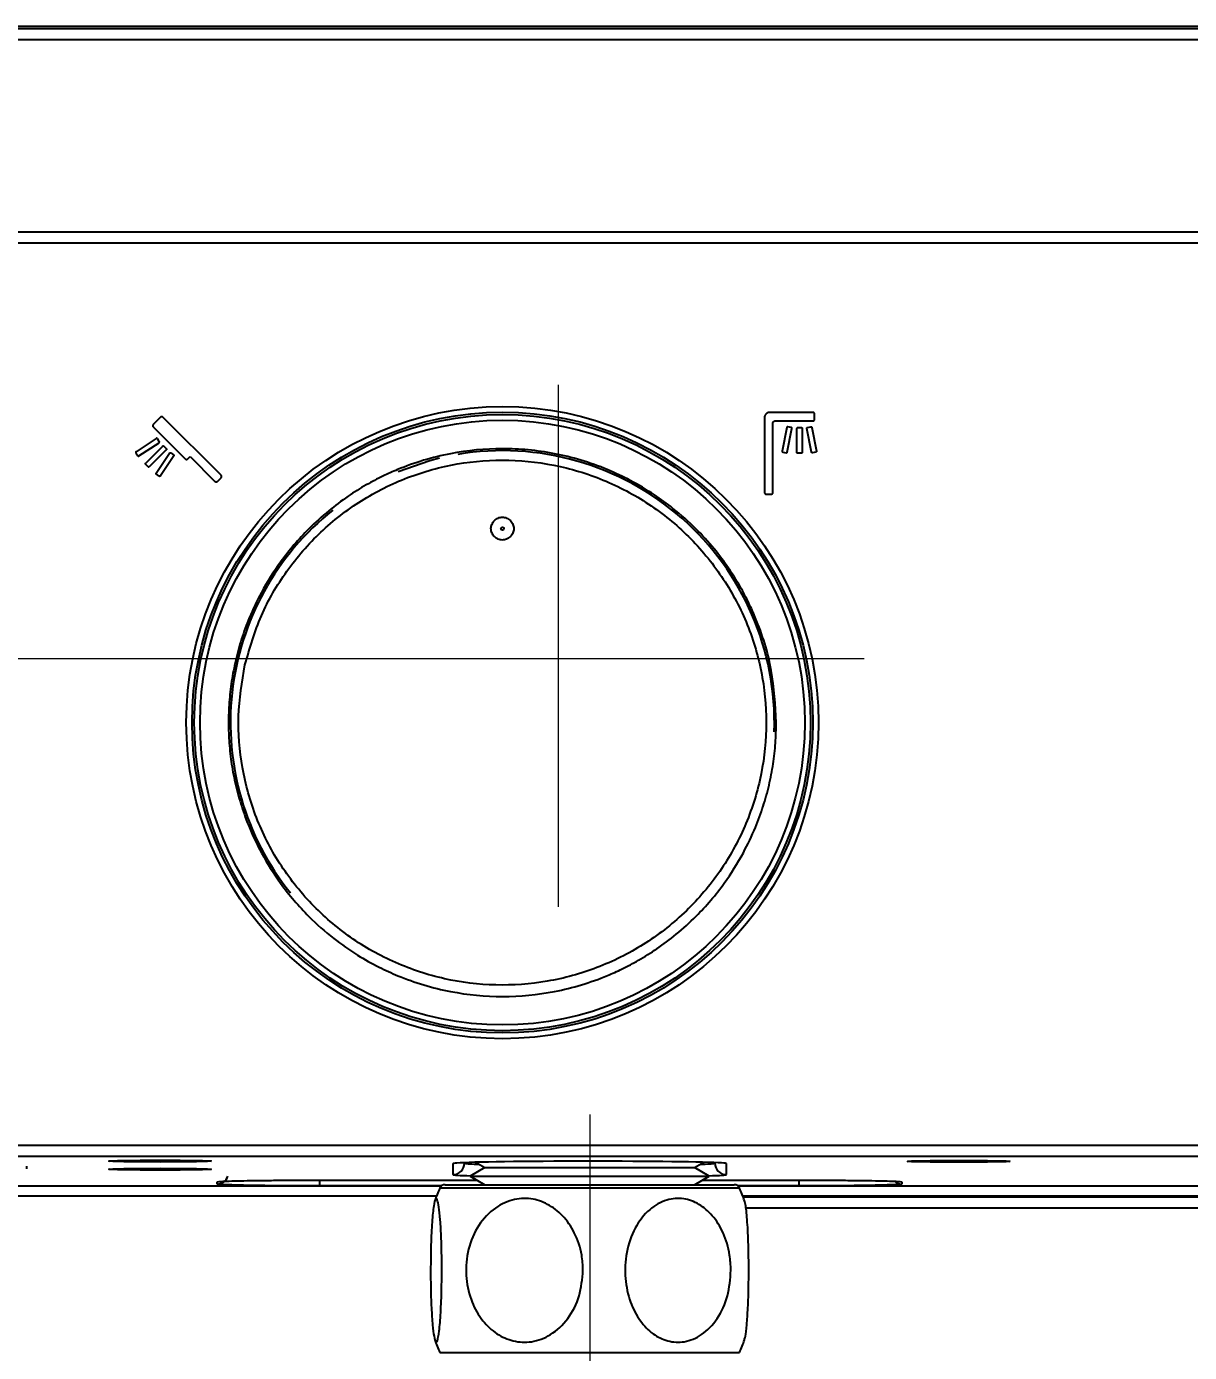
# Model space of a CAD drawing. Extents: x -2463 to 697, y 0 to 2315.
# Drawn here: x -1660.8 to -1558.9, y 429.4 to 545.6 of the extents above; entities that cross this region are included whole.
import ezdxf

# ---------------------------------------------------------------- set-up
doc = ezdxf.new("R2010")
doc.units = 0
doc.header["$LTSCALE"] = 10
doc.header["$MEASUREMENT"] = 0
doc.header["$PDMODE"] = 3
doc.header["$PDSIZE"] = -10
doc.linetypes.add('CENTER2', pattern=[28.575, 19.05, -3.175, 3.175, -3.175])
doc.layers.get('0').update_dxf_attribs({"linetype": 'CONTINUOUS'})
doc.layers.get('DEFPOINTS').update_dxf_attribs({"linetype": 'CONTINUOUS'})
doc.layers.add('Cneter', color=1, linetype='CENTER2', lineweight=13)
doc.styles.add('Daelim Dimension', font='NanumGothic.ttf')
doc.dimstyles.new('DEFAULT', dxfattribs={"dimscale": 2, "dimtxt": 2, "dimasz": 2, "dimexe": 0, "dimexo": 2, "dimgap": 1, "dimtad": 1, "dimdec": 1, "dimzin": 9, "dimdsep": 46, "dimtxsty": 'Daelim Dimension', "dimcen": 0.5, "dimclrd": 252, "dimclre": 252, "dimclrt": 3, "dimadec": 1, "dimazin": 0, "dimtfac": 1, "dimtdec": 1, "dimtix": 1, "dimtmove": 0, "dimatfit": 3, "dimfxl": 1, "dimtolj": 1, "dimtzin": 1, "dimlwd": 9, "dimlwe": 9, "dimarcsym": 0})

# ---------------------------------------------------------------- blocks, each defined once
blk = doc.blocks.new('*D40')
at = {"color": 5, "lineweight": 9, "ltscale": 0.5, "transparency": 16777216}
for p, q in [((-1914.12, 440.84), (-1914.12, 392.6)), ((-1464.12, 440.84), (-1464.12, 392.6)), ((-1906.12, 394.6), (-1472.12, 394.6))]:
    blk.add_line(p, q, dxfattribs=at)
at = {"color": 5, "ltscale": 0.5, "transparency": 16777216}
for points in [[(-1906.12, 395.93), (-1906.12, 393.27), (-1914.12, 394.6)], [(-1472.12, 395.93), (-1472.12, 393.27), (-1464.12, 394.6)]]:
    blk.add_solid(points, dxfattribs=at)
at = {"layer": 'DEFPOINTS', "color": 0, "ltscale": 0.5, "transparency": 16777216}
for p in [(-1914.12, 444.84), (-1464.12, 444.84), (-1464.12, 394.6)]:
    blk.add_point(p, dxfattribs=at)
at = {"color": 7, "ltscale": 0.5, "transparency": 16777216, "insert": (-1689.12, 407.46), "char_height": 20, "attachment_point": 5, "style": 'Daelim Dimension'}
blk.add_mtext('\\A1;450', dxfattribs=at)

msp = doc.modelspace()

# ---------------------------------------------------------------- linework, layer by layer
at = {"color": 7, "linetype": 'Continuous', "lineweight": 25}
for p, q in [((-1474.12, 545.63), (-1678.12, 545.63)), ((-1887.05, 527.63), (-1491.19, 527.63)), ((-1491.19, 526.63), (-1887.05, 526.63)), ((-1649.08, 511.4), (-1649.72, 510.76)), ((-1648.87, 511.39), (-1648.87, 511.4)), ((-1643.78, 506.3), (-1648.87, 511.39)), ((-1596.15, 511.43), (-1596.16, 511.42)), ((-1596.16, 511.42), (-1596.16, 511.41)), ((-1596.16, 511.41), (-1596.16, 511.39)), ((-1596.16, 511.39), (-1596.16, 511.38)), ((-1596.16, 511.38), (-1596.16, 511.37)), ((-1596.16, 511.37), (-1596.16, 511.35)), ((-1596.16, 511.35), (-1596.16, 504.81)), ((-1596.16, 511.35), (-1596.16, 511.35)), ((-1596.14, 511.49), (-1596.15, 511.47)), ((-1596.15, 511.47), (-1596.15, 511.46)), ((-1596.15, 511.46), (-1596.15, 511.45)), ((-1596.15, 511.45), (-1596.15, 511.43)), ((-1596.13, 511.51), (-1596.14, 511.5)), ((-1596.14, 511.5), (-1596.14, 511.49)), ((-1596.12, 511.53), (-1596.13, 511.52)), ((-1596.13, 511.52), (-1596.13, 511.51)), ((-1596.11, 511.56), (-1596.12, 511.55)), ((-1596.12, 511.55), (-1596.12, 511.53)), ((-1596.1, 511.58), (-1596.11, 511.57)), ((-1596.11, 511.57), (-1596.11, 511.56)), ((-1596.09, 511.59), (-1596.1, 511.58)), ((-1596.08, 511.61), (-1596.09, 511.6)), ((-1596.09, 511.6), (-1596.09, 511.59)), ((-1596.07, 511.62), (-1596.08, 511.61)), ((-1596.06, 511.64), (-1596.07, 511.63)), ((-1596.07, 511.63), (-1596.07, 511.62)), ((-1596.05, 511.65), (-1596.06, 511.64)), ((-1596.04, 511.66), (-1596.05, 511.65)), ((-1596.03, 511.67), (-1596.04, 511.66)), ((-1596.02, 511.68), (-1596.03, 511.67)), ((-1596.01, 511.69), (-1596.02, 511.68)), ((-1596, 511.7), (-1596.01, 511.69)), ((-1595.99, 511.7), (-1596, 511.7)), ((-1595.98, 511.71), (-1595.99, 511.7)), ((-1595.97, 511.72), (-1595.98, 511.71)), ((-1595.96, 511.73), (-1595.97, 511.72)), ((-1595.95, 511.73), (-1595.96, 511.73)), ((-1595.94, 511.74), (-1595.95, 511.73)), ((-1595.93, 511.75), (-1595.94, 511.74)), ((-1595.92, 511.75), (-1595.93, 511.75)), ((-1595.91, 511.76), (-1595.92, 511.75)), ((-1595.9, 511.77), (-1595.91, 511.76)), ((-1595.89, 511.77), (-1595.9, 511.77)), ((-1595.87, 511.78), (-1595.89, 511.77)), ((-1595.86, 511.78), (-1595.87, 511.78)), ((-1595.85, 511.79), (-1595.86, 511.78)), ((-1595.84, 511.79), (-1595.85, 511.79)), ((-1595.83, 511.79), (-1595.84, 511.79)), ((-1595.81, 511.8), (-1595.83, 511.79)), ((-1595.8, 511.8), (-1595.81, 511.8)), ((-1595.79, 511.8), (-1595.8, 511.8)), ((-1595.77, 511.8), (-1595.79, 511.8)), ((-1595.76, 511.81), (-1595.77, 511.8)), ((-1595.75, 511.81), (-1595.76, 511.81)), ((-1595.73, 511.81), (-1595.75, 511.81)), ((-1595.72, 511.81), (-1595.73, 511.81)), ((-1595.71, 511.81), (-1595.72, 511.81)), ((-1595.7, 511.81), (-1595.71, 511.81)), ((-1591.91, 511.81), (-1595.7, 511.81)), ((-1591.91, 511.81), (-1591.91, 511.81)), ((-1591.9, 511.81), (-1591.91, 511.81)), ((-1591.91, 511.81), (-1591.91, 511.81)), ((-1591.9, 511.81), (-1591.9, 511.81)), ((-1591.89, 511.81), (-1591.9, 511.81)), ((-1591.89, 511.81), (-1591.89, 511.81)), ((-1591.88, 511.81), (-1591.89, 511.81)), ((-1591.87, 511.8), (-1591.88, 511.81)), ((-1591.88, 511.81), (-1591.88, 511.81)), ((-1591.87, 511.8), (-1591.87, 511.8)), ((-1591.87, 511.8), (-1591.87, 511.8)), ((-1591.86, 511.8), (-1591.87, 511.8)), ((-1591.86, 511.8), (-1591.86, 511.8)), ((-1591.85, 511.8), (-1591.86, 511.8)), ((-1591.85, 511.8), (-1591.85, 511.8)), ((-1591.85, 511.79), (-1591.85, 511.8)), ((-1591.84, 511.79), (-1591.85, 511.79)), ((-1591.84, 511.79), (-1591.84, 511.79)), ((-1591.83, 511.79), (-1591.84, 511.79)), ((-1591.83, 511.78), (-1591.83, 511.79)), ((-1591.83, 511.79), (-1591.83, 511.79)), ((-1591.82, 511.78), (-1591.83, 511.78)), ((-1591.82, 511.78), (-1591.82, 511.78)), ((-1591.82, 511.78), (-1591.82, 511.78)), ((-1591.81, 511.77), (-1591.82, 511.78)), ((-1591.81, 511.77), (-1591.81, 511.77)), ((-1591.8, 511.76), (-1591.81, 511.77)), ((-1591.81, 511.77), (-1591.81, 511.77)), ((-1591.79, 511.76), (-1591.8, 511.76)), ((-1591.8, 511.76), (-1591.8, 511.76)), ((-1591.8, 511.76), (-1591.8, 511.76)), ((-1591.79, 511.75), (-1591.79, 511.76)), ((-1591.79, 511.75), (-1591.79, 511.75)), ((-1591.79, 511.75), (-1591.79, 511.75)), ((-1591.78, 511.74), (-1591.79, 511.75)), ((-1591.78, 511.74), (-1591.78, 511.74)), ((-1591.78, 511.73), (-1591.78, 511.74)), ((-1591.78, 511.73), (-1591.78, 511.73)), ((-1591.77, 511.73), (-1591.78, 511.73)), ((-1591.77, 511.72), (-1591.77, 511.73)), ((-1591.77, 511.72), (-1591.77, 511.72)), ((-1591.77, 511.72), (-1591.77, 511.72)), ((-1591.77, 511.71), (-1591.77, 511.72)), ((-1591.76, 511.7), (-1591.77, 511.71)), ((-1591.77, 511.71), (-1591.77, 511.71)), ((-1591.76, 511.7), (-1591.76, 511.7)), ((-1591.76, 511.69), (-1591.76, 511.7)), ((-1591.76, 511.69), (-1591.76, 511.69)), ((-1591.76, 511.69), (-1591.76, 511.69)), ((-1591.76, 511.68), (-1591.76, 511.69)), ((-1591.76, 511.67), (-1591.76, 511.68)), ((-1591.76, 511.68), (-1591.76, 511.68)), ((-1591.76, 511.67), (-1591.76, 511.67)), ((-1591.76, 511.66), (-1591.76, 511.67)), ((-1591.76, 511.66), (-1591.76, 511.66)), ((-1591.76, 511.65), (-1591.76, 511.66)), ((-1591.76, 511.21), (-1591.76, 511.65)), ((-1649.72, 510.54), (-1646.91, 507.74)), ((-1595.41, 510.94), (-1595.4, 510.95)), ((-1595.41, 510.94), (-1595.41, 510.94)), ((-1595.41, 510.94), (-1595.41, 510.94)), ((-1595.41, 510.93), (-1595.41, 510.94)), ((-1595.41, 510.93), (-1595.41, 510.93)), ((-1595.41, 510.92), (-1595.41, 510.93)), ((-1595.41, 510.92), (-1595.41, 510.92)), ((-1595.41, 510.91), (-1595.41, 510.92)), ((-1595.41, 510.91), (-1595.41, 510.91)), ((-1595.41, 510.9), (-1595.41, 510.91)), ((-1595.41, 510.9), (-1595.41, 510.9)), ((-1595.41, 504.81), (-1595.41, 510.9)), ((-1595.4, 510.97), (-1595.4, 510.97)), ((-1595.4, 510.96), (-1595.4, 510.97)), ((-1595.4, 510.97), (-1595.39, 510.97)), ((-1595.4, 510.96), (-1595.4, 510.96)), ((-1595.4, 510.95), (-1595.4, 510.96)), ((-1595.4, 510.95), (-1595.4, 510.95)), ((-1595.39, 510.99), (-1595.38, 510.99)), ((-1595.39, 510.98), (-1595.39, 510.99)), ((-1595.39, 510.98), (-1595.39, 510.98)), ((-1595.39, 510.98), (-1595.39, 510.98)), ((-1595.39, 510.97), (-1595.39, 510.98)), ((-1595.38, 511), (-1595.37, 511.01)), ((-1595.38, 511), (-1595.38, 511)), ((-1595.38, 510.99), (-1595.38, 511)), ((-1595.38, 511), (-1595.38, 511)), ((-1595.37, 511.01), (-1595.36, 511.01)), ((-1595.37, 511.01), (-1595.37, 511.01)), ((-1595.37, 511.01), (-1595.37, 511.01)), ((-1595.36, 511.02), (-1595.35, 511.02)), ((-1595.36, 511.02), (-1595.36, 511.02)), ((-1595.36, 511.01), (-1595.36, 511.02)), ((-1595.35, 511.03), (-1595.34, 511.03)), ((-1595.35, 511.03), (-1595.35, 511.03)), ((-1595.35, 511.02), (-1595.35, 511.03)), ((-1595.34, 511.04), (-1595.33, 511.04)), ((-1595.34, 511.03), (-1595.34, 511.04)), ((-1595.34, 511.03), (-1595.34, 511.03)), ((-1595.33, 511.04), (-1595.32, 511.04)), ((-1595.33, 511.04), (-1595.33, 511.04)), ((-1595.33, 511.04), (-1595.33, 511.04)), ((-1595.32, 511.05), (-1595.31, 511.05)), ((-1595.32, 511.04), (-1595.32, 511.05)), ((-1595.31, 511.05), (-1595.3, 511.05)), ((-1595.31, 511.05), (-1595.31, 511.05)), ((-1595.31, 511.05), (-1595.31, 511.05)), ((-1595.3, 511.05), (-1595.29, 511.05)), ((-1595.3, 511.05), (-1595.3, 511.05)), ((-1595.29, 511.06), (-1595.28, 511.06)), ((-1595.29, 511.05), (-1595.29, 511.06)), ((-1595.28, 511.06), (-1595.27, 511.06)), ((-1595.28, 511.06), (-1595.28, 511.06)), ((-1595.28, 511.06), (-1595.28, 511.06)), ((-1595.27, 511.06), (-1595.26, 511.06)), ((-1595.27, 511.06), (-1595.27, 511.06)), ((-1595.26, 511.06), (-1595.25, 511.06)), ((-1595.26, 511.06), (-1595.26, 511.06)), ((-1595.25, 511.06), (-1591.91, 511.06)), ((-1594.19, 510.49), (-1594.61, 508.43)), ((-1594.17, 508.34), (-1593.75, 510.4)), ((-1593.81, 510.49), (-1594.1, 510.55)), ((-1593.31, 508.3), (-1593.31, 510.41)), ((-1593.23, 510.49), (-1592.93, 510.49)), ((-1592.86, 510.41), (-1592.86, 508.3)), ((-1592.03, 508.34), (-1592.45, 510.4)), ((-1592.4, 510.49), (-1592.1, 510.55)), ((-1592.01, 510.49), (-1591.59, 508.43)), ((-1591.91, 511.06), (-1591.9, 511.06)), ((-1591.91, 511.06), (-1591.91, 511.06)), ((-1591.9, 511.06), (-1591.89, 511.06)), ((-1591.9, 511.06), (-1591.9, 511.06)), ((-1591.89, 511.06), (-1591.89, 511.06)), ((-1591.89, 511.06), (-1591.89, 511.06)), ((-1591.89, 511.06), (-1591.88, 511.06)), ((-1591.88, 511.06), (-1591.87, 511.06)), ((-1591.88, 511.06), (-1591.88, 511.06)), ((-1591.87, 511.06), (-1591.86, 511.07)), ((-1591.87, 511.06), (-1591.87, 511.06)), ((-1591.86, 511.07), (-1591.85, 511.07)), ((-1591.86, 511.07), (-1591.86, 511.07)), ((-1591.86, 511.07), (-1591.86, 511.07)), ((-1591.85, 511.07), (-1591.84, 511.07)), ((-1591.85, 511.07), (-1591.85, 511.07)), ((-1591.84, 511.08), (-1591.83, 511.08)), ((-1591.84, 511.08), (-1591.84, 511.08)), ((-1591.84, 511.07), (-1591.84, 511.08)), ((-1591.83, 511.08), (-1591.82, 511.09)), ((-1591.83, 511.08), (-1591.83, 511.08)), ((-1591.83, 511.08), (-1591.83, 511.08)), ((-1591.82, 511.09), (-1591.81, 511.09)), ((-1591.82, 511.09), (-1591.82, 511.09)), ((-1591.82, 511.09), (-1591.82, 511.09)), ((-1591.81, 511.1), (-1591.8, 511.1)), ((-1591.81, 511.1), (-1591.81, 511.1)), ((-1591.81, 511.09), (-1591.81, 511.1)), ((-1591.8, 511.11), (-1591.79, 511.11)), ((-1591.8, 511.11), (-1591.8, 511.11)), ((-1591.8, 511.1), (-1591.8, 511.11)), ((-1591.79, 511.12), (-1591.78, 511.13)), ((-1591.79, 511.12), (-1591.79, 511.12)), ((-1591.79, 511.12), (-1591.79, 511.12)), ((-1591.79, 511.11), (-1591.79, 511.12)), ((-1591.78, 511.14), (-1591.77, 511.14)), ((-1591.78, 511.13), (-1591.78, 511.14)), ((-1591.78, 511.13), (-1591.78, 511.13)), ((-1591.78, 511.13), (-1591.78, 511.13)), ((-1591.77, 511.16), (-1591.76, 511.17)), ((-1591.77, 511.16), (-1591.77, 511.16)), ((-1591.77, 511.15), (-1591.77, 511.16)), ((-1591.77, 511.15), (-1591.77, 511.15)), ((-1591.77, 511.15), (-1591.77, 511.15)), ((-1591.77, 511.14), (-1591.77, 511.15)), ((-1591.76, 511.21), (-1591.76, 511.21)), ((-1591.76, 511.2), (-1591.76, 511.21)), ((-1591.76, 511.2), (-1591.76, 511.2)), ((-1591.76, 511.2), (-1591.76, 511.2)), ((-1591.76, 511.19), (-1591.76, 511.2)), ((-1591.76, 511.19), (-1591.76, 511.19)), ((-1591.76, 511.18), (-1591.76, 511.19)), ((-1591.76, 511.18), (-1591.76, 511.18)), ((-1591.76, 511.17), (-1591.76, 511.18)), ((-1591.76, 511.17), (-1591.76, 511.17)), ((-1591.76, 511.17), (-1591.76, 511.17)), ((-1649.46, 509.54), (-1651.22, 508.37)), ((-1650.97, 508), (-1649.21, 509.16)), ((-1649.19, 509.26), (-1649.36, 509.52)), ((-1651.24, 508.27), (-1651.07, 508.02)), ((-1650.38, 507.37), (-1648.89, 508.86)), ((-1648.58, 508.54), (-1650.07, 507.05)), ((-1649.46, 506.49), (-1648.3, 508.25)), ((-1647.92, 508), (-1649.08, 506.24)), ((-1648.79, 508.86), (-1648.58, 508.64)), ((-1648.19, 508.27), (-1647.94, 508.1)), ((-1646.69, 507.74), (-1646.48, 507.95)), ((-1646.48, 507.95), (-1644.31, 505.77)), ((-1594.55, 508.34), (-1594.26, 508.28)), ((-1592.93, 508.23), (-1593.23, 508.23)), ((-1591.65, 508.34), (-1591.95, 508.28)), ((-1650.17, 507.05), (-1650.38, 507.26)), ((-1649.19, 506.22), (-1649.44, 506.39)), ((-1644.09, 505.77), (-1643.78, 506.09)), ((-1596.16, 504.81), (-1596.16, 504.81)), ((-1596.16, 504.81), (-1596.16, 504.8)), ((-1596.16, 504.8), (-1596.16, 504.79)), ((-1596.16, 504.8), (-1596.16, 504.8)), ((-1596.16, 504.79), (-1596.16, 504.78)), ((-1596.16, 504.79), (-1596.16, 504.79)), ((-1596.16, 504.78), (-1596.16, 504.77)), ((-1596.16, 504.78), (-1596.16, 504.78)), ((-1596.16, 504.77), (-1596.15, 504.76)), ((-1596.16, 504.77), (-1596.16, 504.77)), ((-1596.16, 504.77), (-1596.16, 504.77)), ((-1596.15, 504.76), (-1596.15, 504.75)), ((-1596.15, 504.76), (-1596.15, 504.76)), ((-1596.15, 504.75), (-1596.15, 504.74)), ((-1596.15, 504.75), (-1596.15, 504.75)), ((-1596.15, 504.75), (-1596.15, 504.75)), ((-1596.15, 504.74), (-1596.14, 504.74)), ((-1596.14, 504.74), (-1596.14, 504.73)), ((-1596.14, 504.73), (-1596.14, 504.72)), ((-1596.14, 504.73), (-1596.14, 504.73)), ((-1596.14, 504.73), (-1596.14, 504.73)), ((-1596.14, 504.72), (-1596.13, 504.72)), ((-1596.13, 504.72), (-1596.13, 504.71)), ((-1596.13, 504.72), (-1596.13, 504.72)), ((-1596.13, 504.71), (-1596.12, 504.71)), ((-1596.13, 504.71), (-1596.13, 504.71)), ((-1596.12, 504.71), (-1596.12, 504.7)), ((-1596.12, 504.7), (-1596.11, 504.7)), ((-1596.12, 504.7), (-1596.12, 504.7)), ((-1596.11, 504.7), (-1596.11, 504.69)), ((-1596.11, 504.69), (-1596.1, 504.69)), ((-1596.11, 504.69), (-1596.11, 504.69)), ((-1596.1, 504.69), (-1596.1, 504.68)), ((-1596.1, 504.68), (-1596.09, 504.68)), ((-1596.1, 504.68), (-1596.1, 504.68)), ((-1596.09, 504.68), (-1596.08, 504.67)), ((-1596.09, 504.68), (-1596.09, 504.68)), ((-1596.09, 504.68), (-1596.09, 504.68)), ((-1596.08, 504.67), (-1596.07, 504.67)), ((-1596.08, 504.67), (-1596.08, 504.67)), ((-1596.08, 504.67), (-1596.08, 504.67)), ((-1596.07, 504.67), (-1596.06, 504.66)), ((-1596.07, 504.67), (-1596.07, 504.67)), ((-1596.06, 504.66), (-1596.05, 504.66)), ((-1596.06, 504.66), (-1596.06, 504.66)), ((-1596.06, 504.66), (-1596.06, 504.66)), ((-1596.05, 504.66), (-1596.04, 504.66)), ((-1596.05, 504.66), (-1596.05, 504.66)), ((-1596.04, 504.66), (-1596.03, 504.66)), ((-1596.04, 504.66), (-1596.04, 504.66)), ((-1596.03, 504.66), (-1596.03, 504.65)), ((-1596.03, 504.65), (-1596.02, 504.65)), ((-1596.03, 504.65), (-1596.03, 504.65)), ((-1596.02, 504.65), (-1596.01, 504.65)), ((-1596.02, 504.65), (-1596.02, 504.65)), ((-1596.01, 504.65), (-1595.57, 504.65)), ((-1596.01, 504.65), (-1596.01, 504.65)), ((-1595.57, 504.65), (-1595.56, 504.65)), ((-1595.56, 504.65), (-1595.55, 504.65)), ((-1595.56, 504.65), (-1595.56, 504.65)), ((-1595.55, 504.65), (-1595.54, 504.65)), ((-1595.55, 504.65), (-1595.55, 504.65)), ((-1595.54, 504.66), (-1595.53, 504.66)), ((-1595.54, 504.65), (-1595.54, 504.66)), ((-1595.54, 504.65), (-1595.54, 504.65)), ((-1595.53, 504.66), (-1595.52, 504.66)), ((-1595.53, 504.66), (-1595.53, 504.66)), ((-1595.52, 504.66), (-1595.51, 504.66)), ((-1595.52, 504.66), (-1595.52, 504.66)), ((-1595.51, 504.66), (-1595.5, 504.67)), ((-1595.51, 504.66), (-1595.51, 504.66)), ((-1595.51, 504.66), (-1595.51, 504.66)), ((-1595.5, 504.67), (-1595.49, 504.67)), ((-1595.5, 504.67), (-1595.5, 504.67)), ((-1595.49, 504.67), (-1595.48, 504.68)), ((-1595.49, 504.67), (-1595.49, 504.67)), ((-1595.49, 504.67), (-1595.49, 504.67)), ((-1595.48, 504.68), (-1595.47, 504.68)), ((-1595.48, 504.68), (-1595.48, 504.68)), ((-1595.48, 504.68), (-1595.48, 504.68)), ((-1595.47, 504.69), (-1595.46, 504.69)), ((-1595.47, 504.68), (-1595.47, 504.69)), ((-1595.47, 504.69), (-1595.47, 504.69)), ((-1595.46, 504.7), (-1595.45, 504.7)), ((-1595.46, 504.7), (-1595.46, 504.7)), ((-1595.46, 504.69), (-1595.46, 504.7)), ((-1595.45, 504.71), (-1595.44, 504.71)), ((-1595.45, 504.7), (-1595.45, 504.71)), ((-1595.45, 504.7), (-1595.45, 504.7)), ((-1595.44, 504.72), (-1595.43, 504.72)), ((-1595.44, 504.72), (-1595.44, 504.72)), ((-1595.44, 504.71), (-1595.44, 504.72)), ((-1595.44, 504.71), (-1595.44, 504.71)), ((-1595.43, 504.74), (-1595.42, 504.74)), ((-1595.43, 504.74), (-1595.43, 504.74)), ((-1595.43, 504.73), (-1595.43, 504.74)), ((-1595.43, 504.73), (-1595.43, 504.73)), ((-1595.43, 504.72), (-1595.43, 504.73)), ((-1595.42, 504.76), (-1595.42, 504.77)), ((-1595.42, 504.77), (-1595.41, 504.77)), ((-1595.42, 504.75), (-1595.42, 504.76)), ((-1595.42, 504.76), (-1595.42, 504.76)), ((-1595.42, 504.76), (-1595.42, 504.76)), ((-1595.42, 504.75), (-1595.42, 504.75)), ((-1595.42, 504.74), (-1595.42, 504.75)), ((-1595.41, 504.8), (-1595.41, 504.81)), ((-1595.41, 504.8), (-1595.41, 504.8)), ((-1595.41, 504.8), (-1595.41, 504.8)), ((-1595.41, 504.79), (-1595.41, 504.8)), ((-1595.41, 504.79), (-1595.41, 504.79)), ((-1595.41, 504.78), (-1595.41, 504.79)), ((-1595.41, 504.78), (-1595.41, 504.78)), ((-1595.41, 504.77), (-1595.41, 504.78)), ((-1660.82, 445.77), (-1660.82, 445.53)), ((-1623.45, 445.02), (-1623.45, 445.98)), ((-1622.45, 446.07), (-1622.45, 446.02)), ((-1620.65, 445.63), (-1621.95, 444.88)), ((-1621.47, 446.1), (-1620.65, 445.63)), ((-1620.65, 445.63), (-1602.3, 445.63)), ((-1602.3, 445.63), (-1601.48, 446.1)), ((-1601, 444.88), (-1602.3, 445.63)), ((-1600.5, 446.02), (-1600.5, 446.07)), ((-1599.5, 445.98), (-1599.5, 445.02)), ((-1644.12, 444.19), (-1644.12, 444.38)), ((-1635.13, 444.54), (-1621.36, 444.54)), ((-1624.15, 444.13), (-1604.21, 444.13)), ((-1621.95, 444.88), (-1620.65, 444.13)), ((-1621.95, 444.88), (-1601, 444.88)), ((-1604.21, 444.13), (-1598.8, 444.13)), ((-1602.3, 444.13), (-1601, 444.88)), ((-1601.59, 444.54), (-1593.11, 444.54)), ((-1584.12, 444.38), (-1584.12, 444.19)), ((-1847.9, 443.17), (-1624.88, 443.17)), ((-1598.07, 443.17), (-1545.03, 443.17))]:
    msp.add_line(p, q, dxfattribs=at)
at = {"color": 8, "linetype": 'Continuous', "lineweight": 25}
for p, q in [((-1678.12, 545.47), (-1491.62, 545.47)), ((-1491.62, 544.47), (-1678.12, 544.47)), ((-1688.14, 447.61), (-1548.94, 447.61)), ((-1548.25, 446.61), (-1688.14, 446.61)), ((-1827.97, 444.03), (-1624.45, 444.03)), ((-1635.13, 444.03), (-1635.13, 444.54)), ((-1624.45, 444.03), (-1635.13, 444.03)), ((-1593.11, 444.03), (-1598.5, 444.03)), ((-1598.5, 444.03), (-1550.28, 444.03)), ((-1593.11, 444.03), (-1593.11, 444.53)), ((-1598.34, 443.83), (-1624.61, 443.83)), ((-1598.03, 443.07), (-1544.92, 443.07)), ((-1543.75, 442.07), (-1597.79, 442.07)), ((-1624.61, 429.43), (-1603.95, 429.43)), ((-1603.95, 429.43), (-1598.34, 429.43))]:
    msp.add_line(p, q, dxfattribs=at)
at = {"color": 8, "linetype": 'Continuous', "lineweight": 25, "flags": 128}
msp.add_lwpolyline([(-1628.25, 506.64), (-1625.48, 507.6), (-1624.62, 507.82)], dxfattribs=at)
at = {"color": 7, "linetype": 'Continuous', "lineweight": 25}
for centre, radius in [((-1619.12, 484.63), 27.7), ((-1619.12, 484.63), 27.2), ((-1619.12, 484.63), 27), ((-1619.12, 484.63), 26.5), ((-1619.12, 501.63), 0.134)]:
    msp.add_circle(centre, radius, dxfattribs=at)
at = {"color": 8, "linetype": 'Continuous', "lineweight": 25}
for centre, radius, start, end in [((-1619.12, 484.63), 23.83, 358.0613, 99.4738), ((-1619.12, 484.63), 23.83, 128.6178, 218.7953), ((-1644.12, 445.19), 1, 269.9966, 341.1575), ((-1584.12, 445.19), 1, 229.3031, 270.0012)]:
    msp.add_arc(centre, radius, start, end, dxfattribs=at)
at = {"color": 7, "linetype": 'Continuous', "lineweight": 25}
for centre, radius, start, end in [((-1623.45, 446.02), 1, 269.9958, 359.9952), ((-1599.5, 446.02), 1, 180.0045, 270.0044), ((-1624.15, 443.63), 0.5, 90, 156.4218), ((-1598.8, 443.63), 0.5, 23.5782, 90), ((-1608.11, 436.63), 18, 156.4218, 160.2324), ((-1614.84, 436.63), 18, 19.7701, 23.5782), ((-1608.11, 436.63), 18, 199.8004, 203.5782), ((-1614.84, 436.63), 18, 336.4218, 340.2011)]:
    msp.add_arc(centre, radius, start, end, dxfattribs=at)
for centre in [(-1649.12, 446.2), (-1579.12, 446.18), (-1649.12, 445.49)]:
    msp.add_ellipse(centre, major_axis=(4.5, 0), ratio=0.017455, dxfattribs=at)
at = {"color": 8, "linetype": 'Continuous', "lineweight": 25}
for centre, start_param, end_param in [((-1611.47, 445.98), 2.901596, 3.141593), ((-1611.47, 445.98), 0, 0.266209), ((-1611.47, 445.02), 3.141593, 3.659522), ((-1611.47, 445.02), 5.765255, 6.283185)]:
    msp.add_ellipse(centre, major_axis=(11.98, 0), ratio=0.017455, start_param=start_param, end_param=end_param, dxfattribs=at)
at = {"color": 7, "linetype": 'Continuous', "lineweight": 25}
msp.add_ellipse((-1611.47, 445.98), major_axis=(11.98, 0), ratio=0.017455, start_param=0.266209, end_param=2.901596, dxfattribs=at)
for points, knots in [([(-1648.87, 511.4), (-1648.89, 511.41), (-1648.92, 511.44), (-1648.99, 511.44), (-1649.04, 511.43), (-1649.07, 511.41), (-1649.08, 511.4)], [0, 0, 0, 0, 0.283738, 0.557909, 0.775011, 1, 1, 1, 1]), ([(-1649.72, 510.76), (-1649.73, 510.74), (-1649.76, 510.71), (-1649.77, 510.64), (-1649.75, 510.59), (-1649.73, 510.56), (-1649.72, 510.54)], [0, 0, 0, 0, 0.283776, 0.557986, 0.775055, 1, 1, 1, 1]), ([(-1594.1, 510.55), (-1594.11, 510.55), (-1594.14, 510.55), (-1594.16, 510.54), (-1594.18, 510.52), (-1594.19, 510.5), (-1594.19, 510.49)], [0, 0, 0, 0, 0.283773, 0.557995, 0.77507, 1, 1, 1, 1]), ([(-1593.75, 510.4), (-1593.75, 510.41), (-1593.75, 510.44), (-1593.76, 510.46), (-1593.78, 510.48), (-1593.8, 510.49), (-1593.81, 510.49)], [0, 0, 0, 0, 0.28362, 0.557799, 0.774912, 1, 1, 1, 1]), ([(-1593.31, 510.41), (-1593.31, 510.42), (-1593.3, 510.44), (-1593.28, 510.47), (-1593.26, 510.48), (-1593.24, 510.48), (-1593.23, 510.49)], [0, 0, 0, 0, 0.283727, 0.557889, 0.774964, 1, 1, 1, 1]), ([(-1592.93, 510.49), (-1592.92, 510.48), (-1592.9, 510.48), (-1592.87, 510.46), (-1592.86, 510.44), (-1592.86, 510.42), (-1592.86, 510.41)], [0, 0, 0, 0, 0.283756, 0.557914, 0.775001, 1, 1, 1, 1]), ([(-1592.45, 510.4), (-1592.45, 510.41), (-1592.46, 510.44), (-1592.44, 510.46), (-1592.42, 510.48), (-1592.4, 510.49), (-1592.4, 510.49)], [0, 0, 0, 0, 0.2836935, 0.5579144, 0.7750352, 1, 1, 1, 1]), ([(-1592.1, 510.55), (-1592.09, 510.55), (-1592.07, 510.55), (-1592.04, 510.54), (-1592.02, 510.52), (-1592.02, 510.5), (-1592.01, 510.49)], [0, 0, 0, 0, 0.283639, 0.557916, 0.775073, 1, 1, 1, 1]), ([(-1649.36, 509.52), (-1649.37, 509.52), (-1649.38, 509.54), (-1649.41, 509.55), (-1649.44, 509.55), (-1649.45, 509.54), (-1649.46, 509.54)], [0, 0, 0, 0, 0.283767, 0.558009, 0.775091, 1, 1, 1, 1]), ([(-1649.21, 509.16), (-1649.2, 509.17), (-1649.19, 509.18), (-1649.18, 509.21), (-1649.18, 509.24), (-1649.19, 509.25), (-1649.19, 509.26)], [0, 0, 0, 0, 0.283604, 0.557836, 0.774985, 1, 1, 1, 1]), ([(-1651.22, 508.37), (-1651.23, 508.37), (-1651.24, 508.35), (-1651.25, 508.32), (-1651.25, 508.29), (-1651.24, 508.28), (-1651.24, 508.27)], [0, 0, 0, 0, 0.2836214, 0.5578585, 0.7750043, 1, 1, 1, 1]), ([(-1651.07, 508.02), (-1651.06, 508.01), (-1651.05, 507.99), (-1651.02, 507.98), (-1650.99, 507.99), (-1650.98, 507.99), (-1650.97, 508)], [0, 0, 0, 0, 0.283665, 0.557881, 0.774991, 1, 1, 1, 1]), ([(-1648.89, 508.86), (-1648.88, 508.86), (-1648.87, 508.88), (-1648.84, 508.88), (-1648.81, 508.87), (-1648.8, 508.86), (-1648.79, 508.86)], [0, 0, 0, 0, 0.283682, 0.557912, 0.775043, 1, 1, 1, 1]), ([(-1648.58, 508.64), (-1648.57, 508.63), (-1648.56, 508.62), (-1648.55, 508.58), (-1648.56, 508.56), (-1648.57, 508.54), (-1648.58, 508.54)], [0, 0, 0, 0, 0.2837012, 0.5579043, 0.7750147, 1, 1, 1, 1]), ([(-1648.3, 508.25), (-1648.29, 508.25), (-1648.27, 508.27), (-1648.25, 508.28), (-1648.22, 508.28), (-1648.2, 508.27), (-1648.19, 508.27)], [0, 0, 0, 0, 0.2837, 0.557939, 0.775053, 1, 1, 1, 1]), ([(-1647.94, 508.1), (-1647.93, 508.09), (-1647.92, 508.08), (-1647.91, 508.05), (-1647.91, 508.02), (-1647.92, 508), (-1647.92, 508)], [0, 0, 0, 0, 0.28374, 0.55795, 0.775017, 1, 1, 1, 1]), ([(-1595.12, 484.64), (-1595.14, 484.04), (-1595.16, 482.82), (-1595.38, 480.99), (-1595.74, 479.13), (-1596.25, 477.27), (-1596.98, 475.28), (-1598.07, 473), (-1599.74, 470.33), (-1601.76, 467.96), (-1603.81, 466.1), (-1605.51, 464.83), (-1607.11, 463.83), (-1608.56, 463.06), (-1610.96, 461.98), (-1614.43, 460.93), (-1619.1, 460.48), (-1623.77, 460.93), (-1627.38, 462.01), (-1630.05, 463.23), (-1631.94, 464.29), (-1634.03, 465.75), (-1636.35, 467.8), (-1638.49, 470.31), (-1640.17, 472.98), (-1641.26, 475.26), (-1641.99, 477.25), (-1642.51, 479.11), (-1642.87, 480.96), (-1643.08, 482.8), (-1643.15, 484.61), (-1643.08, 486.43), (-1642.87, 488.27), (-1642.51, 490.12), (-1642, 491.98), (-1641.27, 493.98), (-1640.18, 496.26), (-1638.5, 498.93), (-1636.48, 501.3), (-1634.43, 503.16), (-1632.73, 504.44), (-1631.13, 505.44), (-1629.67, 506.21), (-1627.27, 507.28), (-1623.79, 508.33), (-1619.89, 508.7), (-1616.84, 508.56), (-1614.54, 508.23), (-1612.22, 507.66), (-1609.99, 506.87), (-1607.83, 505.85), (-1605.91, 504.7), (-1603.97, 503.29), (-1602.21, 501.72), (-1600.59, 499.94), (-1599.32, 498.23), (-1598.32, 496.64), (-1597.55, 495.18), (-1596.48, 492.79), (-1595.38, 489.31), (-1595.21, 486.17), (-1595.12, 484.64)], [0, 0, 0, 0, 0.011956, 0.024189, 0.036701, 0.049493, 0.062565, 0.078913, 0.099739, 0.12504, 0.1407, 0.154778, 0.167275, 0.178189, 0.187522, 0.219572, 0.249916, 0.280277, 0.312326, 0.324292, 0.338682, 0.355537, 0.374856, 0.400216, 0.421075, 0.43743, 0.450479, 0.463261, 0.475762, 0.487985, 0.499928, 0.511892, 0.524133, 0.536653, 0.549453, 0.562533, 0.578891, 0.59974, 0.625074, 0.640751, 0.654847, 0.667362, 0.678295, 0.687646, 0.719709, 0.750073, 0.76505, 0.780453, 0.796282, 0.81254, 0.827288, 0.843762, 0.857094, 0.875008, 0.890752, 0.904875, 0.917378, 0.928259, 0.937518, 0.969631, 1, 1, 1, 1]), ([(-1594.61, 508.43), (-1594.61, 508.42), (-1594.61, 508.39), (-1594.6, 508.37), (-1594.58, 508.35), (-1594.56, 508.34), (-1594.55, 508.34)], [0, 0, 0, 0, 0.283746, 0.558004, 0.775052, 1, 1, 1, 1]), ([(-1594.26, 508.28), (-1594.24, 508.28), (-1594.22, 508.28), (-1594.2, 508.29), (-1594.18, 508.31), (-1594.17, 508.33), (-1594.17, 508.34)], [0, 0, 0, 0, 0.2837094, 0.5579011, 0.7750412, 1, 1, 1, 1]), ([(-1593.23, 508.23), (-1593.25, 508.23), (-1593.27, 508.24), (-1593.29, 508.25), (-1593.31, 508.28), (-1593.31, 508.3), (-1593.31, 508.3)], [0, 0, 0, 0, 0.283828, 0.55804, 0.775101, 1, 1, 1, 1]), ([(-1592.86, 508.3), (-1592.86, 508.29), (-1592.86, 508.27), (-1592.88, 508.25), (-1592.91, 508.23), (-1592.92, 508.23), (-1592.93, 508.23)], [0, 0, 0, 0, 0.283612, 0.557783, 0.774907, 1, 1, 1, 1]), ([(-1591.95, 508.28), (-1591.96, 508.28), (-1591.98, 508.28), (-1592.01, 508.29), (-1592.03, 508.31), (-1592.03, 508.33), (-1592.03, 508.34)], [0, 0, 0, 0, 0.2836763, 0.5579034, 0.7749884, 1, 1, 1, 1]), ([(-1591.59, 508.43), (-1591.59, 508.42), (-1591.59, 508.39), (-1591.6, 508.37), (-1591.62, 508.35), (-1591.64, 508.34), (-1591.65, 508.34)], [0, 0, 0, 0, 0.283667, 0.557848, 0.774934, 1, 1, 1, 1]), ([(-1650.38, 507.26), (-1650.39, 507.27), (-1650.4, 507.29), (-1650.41, 507.32), (-1650.4, 507.35), (-1650.39, 507.36), (-1650.38, 507.37)], [0, 0, 0, 0, 0.283684, 0.557917, 0.775045, 1, 1, 1, 1]), ([(-1650.07, 507.05), (-1650.07, 507.04), (-1650.09, 507.03), (-1650.12, 507.02), (-1650.15, 507.03), (-1650.16, 507.04), (-1650.17, 507.05)], [0, 0, 0, 0, 0.2837253, 0.5579017, 0.7750069, 1, 1, 1, 1]), ([(-1646.91, 507.74), (-1646.89, 507.73), (-1646.86, 507.7), (-1646.79, 507.69), (-1646.74, 507.71), (-1646.71, 507.73), (-1646.69, 507.74)], [0, 0, 0, 0, 0.283647, 0.557822, 0.774953, 1, 1, 1, 1]), ([(-1641.68, 489.69), (-1641.93, 488.19), (-1642.43, 485.21), (-1642.04, 480.65), (-1640.82, 476.27), (-1638.77, 472.22), (-1635.95, 468.65), (-1632.51, 465.69), (-1628.55, 463.47), (-1624.23, 462.04), (-1619.71, 461.49), (-1615.17, 461.82), (-1610.78, 463.02), (-1606.71, 465.05), (-1603.11, 467.84), (-1600.12, 471.27), (-1597.87, 475.22), (-1596.42, 479.54), (-1595.86, 484.06), (-1596.2, 488.6), (-1597.42, 492.99), (-1599.49, 497.05), (-1602.3, 500.62), (-1605.76, 503.58), (-1609.72, 505.8), (-1614.04, 507.22), (-1618.56, 507.76), (-1623.1, 507.44), (-1627.48, 506.23), (-1631.55, 504.2), (-1635.14, 501.42), (-1638.11, 497.99), (-1640.42, 494.06), (-1641.26, 491.15), (-1641.68, 489.69)], [0, 0, 0, 0, 0.031348, 0.062556, 0.093819, 0.125021, 0.156252, 0.187471, 0.218686, 0.24993, 0.281135, 0.312416, 0.343639, 0.374957, 0.406282, 0.43749, 0.468742, 0.500026, 0.531297, 0.562555, 0.593777, 0.625092, 0.656413, 0.687622, 0.718896, 0.750102, 0.781335, 0.812549, 0.843759, 0.874997, 0.906201, 0.937481, 0.968684, 1, 1, 1, 1]), ([(-1649.44, 506.39), (-1649.45, 506.39), (-1649.46, 506.41), (-1649.47, 506.44), (-1649.47, 506.46), (-1649.46, 506.48), (-1649.46, 506.49)], [0, 0, 0, 0, 0.283695, 0.557913, 0.77503, 1, 1, 1, 1]), ([(-1649.08, 506.24), (-1649.09, 506.23), (-1649.11, 506.21), (-1649.13, 506.21), (-1649.16, 506.21), (-1649.18, 506.21), (-1649.19, 506.22)], [0, 0, 0, 0, 0.283727, 0.557883, 0.775003, 1, 1, 1, 1]), ([(-1644.31, 505.77), (-1644.29, 505.76), (-1644.25, 505.73), (-1644.19, 505.72), (-1644.14, 505.74), (-1644.11, 505.76), (-1644.09, 505.77)], [0, 0, 0, 0, 0.283697, 0.557913, 0.775037, 1, 1, 1, 1]), ([(-1643.78, 506.09), (-1643.76, 506.11), (-1643.74, 506.14), (-1643.73, 506.21), (-1643.74, 506.26), (-1643.76, 506.29), (-1643.78, 506.3)], [0, 0, 0, 0, 0.283657, 0.5578717, 0.7750042, 1, 1, 1, 1]), ([(-1619.12, 500.63), (-1619.19, 500.63), (-1619.32, 500.64), (-1619.57, 500.72), (-1619.84, 500.92), (-1620.03, 501.19), (-1620.11, 501.44), (-1620.13, 501.63), (-1620.11, 501.82), (-1620.03, 502.07), (-1619.84, 502.34), (-1619.57, 502.54), (-1619.32, 502.62), (-1619.19, 502.63), (-1619.12, 502.63)], [0, 0, 0, 0, 0.062114, 0.122859, 0.250047, 0.377158, 0.437965, 0.500183, 0.562307, 0.623047, 0.750098, 0.877091, 0.937833, 1, 1, 1, 1]), ([(-1619.12, 502.63), (-1619.06, 502.63), (-1618.93, 502.62), (-1618.68, 502.54), (-1618.41, 502.34), (-1618.22, 502.07), (-1618.14, 501.82), (-1618.12, 501.63), (-1618.14, 501.44), (-1618.21, 501.19), (-1618.41, 500.92), (-1618.68, 500.72), (-1618.93, 500.64), (-1619.06, 500.63), (-1619.12, 500.63)], [0, 0, 0, 0, 0.0621726, 0.1229325, 0.2499841, 0.3769126, 0.4377017, 0.4999402, 0.5620768, 0.6228416, 0.7500035, 0.8770862, 0.9378389, 1, 1, 1, 1]), ([(-1644.12, 444.38), (-1644.09, 444.39), (-1644.02, 444.41), (-1643.48, 444.44), (-1642.65, 444.47), (-1641.52, 444.49), (-1640.15, 444.51), (-1638.59, 444.52), (-1636.9, 444.53), (-1635.72, 444.53), (-1635.13, 444.54)], [0, 0, 0, 0, 0.125726, 0.25104, 0.376103, 0.501026, 0.625639, 0.749988, 0.874586, 1, 1, 1, 1]), ([(-1635.13, 444.03), (-1635.73, 444.03), (-1636.91, 444.03), (-1638.61, 444.04), (-1640.17, 444.05), (-1641.54, 444.07), (-1642.66, 444.1), (-1643.48, 444.13), (-1644.02, 444.16), (-1644.09, 444.18), (-1644.12, 444.19)], [0, 0, 0, 0, 0.125725, 0.251039, 0.376102, 0.501025, 0.625636, 0.749985, 0.874585, 1, 1, 1, 1]), ([(-1593.11, 444.54), (-1592.52, 444.53), (-1591.34, 444.53), (-1589.64, 444.52), (-1588.07, 444.51), (-1586.7, 444.49), (-1585.59, 444.47), (-1584.76, 444.44), (-1584.23, 444.41), (-1584.16, 444.39), (-1584.12, 444.38)], [0, 0, 0, 0, 0.125725, 0.251039, 0.376102, 0.501025, 0.625637, 0.749985, 0.874585, 1, 1, 1, 1]), ([(-1584.12, 444.19), (-1584.16, 444.18), (-1584.23, 444.16), (-1584.77, 444.13), (-1585.6, 444.1), (-1586.72, 444.07), (-1588.09, 444.05), (-1589.65, 444.04), (-1591.35, 444.03), (-1592.52, 444.03), (-1593.11, 444.03)], [0, 0, 0, 0, 0.125726, 0.25104, 0.376103, 0.501026, 0.625639, 0.749988, 0.874586, 1, 1, 1, 1]), ([(-1625.41, 436.63), (-1625.41, 437.39), (-1625.39, 438.91), (-1625.3, 440.91), (-1625.15, 442.34), (-1624.99, 442.99), (-1624.83, 442.91), (-1624.69, 442.24), (-1624.56, 441.06), (-1624.47, 439.4), (-1624.43, 437.32), (-1624.44, 435.03), (-1624.52, 432.88), (-1624.65, 431.25), (-1624.81, 430.37), (-1624.97, 430.26), (-1625.12, 430.77), (-1625.25, 431.81), (-1625.35, 433.35), (-1625.41, 435.04), (-1625.41, 436.18), (-1625.41, 436.63)], [0, 0, 0, 0, 0.060655, 0.121405, 0.179698, 0.231948, 0.279009, 0.324421, 0.37183, 0.423643, 0.48064, 0.54172, 0.604031, 0.663758, 0.717802, 0.766033, 0.811506, 0.858045, 0.908463, 0.964028, 1, 1, 1, 1]), ([(-1612.06, 436.63), (-1612.13, 435.87), (-1612.26, 434.35), (-1613.29, 432.34), (-1614.78, 430.92), (-1616.51, 430.27), (-1618.17, 430.35), (-1619.66, 431.01), (-1620.93, 432.19), (-1621.89, 433.86), (-1622.39, 435.94), (-1622.26, 438.23), (-1621.45, 440.38), (-1620.05, 442.01), (-1618.35, 442.88), (-1616.65, 443), (-1615.11, 442.49), (-1613.77, 441.45), (-1612.72, 439.91), (-1612.14, 438.22), (-1612.08, 437.08), (-1612.06, 436.63)], [0, 0, 0, 0, 0.060655, 0.121405, 0.179698, 0.231948, 0.279009, 0.324422, 0.37183, 0.423643, 0.480641, 0.54172, 0.604031, 0.663758, 0.717802, 0.766033, 0.811506, 0.858045, 0.908463, 0.964028, 1, 1, 1, 1]), ([(-1599.1, 436.63), (-1599.16, 435.87), (-1599.28, 434.35), (-1600.21, 432.34), (-1601.56, 430.92), (-1603.12, 430.27), (-1604.63, 430.35), (-1605.98, 431.01), (-1607.12, 432.19), (-1607.99, 433.86), (-1608.44, 435.94), (-1608.33, 438.23), (-1607.59, 440.38), (-1606.33, 442.01), (-1604.79, 442.88), (-1603.25, 443), (-1601.86, 442.49), (-1600.65, 441.45), (-1599.69, 439.91), (-1599.18, 438.22), (-1599.12, 437.08), (-1599.1, 436.63)], [0, 0, 0, 0, 0.060655, 0.121405, 0.179698, 0.231948, 0.279009, 0.324421, 0.37183, 0.423643, 0.480641, 0.54172, 0.604031, 0.663758, 0.717802, 0.766033, 0.811506, 0.858045, 0.908463, 0.964028, 1, 1, 1, 1]), ([(-1597.53, 436.63), (-1597.54, 437.39), (-1597.55, 438.91), (-1597.65, 440.9), (-1597.78, 442.28), (-1597.88, 442.59), (-1597.92, 442.71)], [0, 0, 0, 0, 0.278763, 0.557963, 0.825868, 1, 1, 1, 1]), ([(-1597.92, 430.54), (-1597.89, 430.62), (-1597.81, 430.85), (-1597.7, 431.83), (-1597.6, 433.34), (-1597.54, 435.04), (-1597.54, 436.18), (-1597.53, 436.63)], [0, 0, 0, 0, 0.135708, 0.349102, 0.580279, 0.835059, 1, 1, 1, 1])]:
    msp.add_open_spline(points, degree=3, knots=knots, dxfattribs=at)
at = {"color": 8, "linetype": 'Continuous', "lineweight": 25}
for points, knots in [([(-1622.45, 446.02), (-1622.39, 446.01), (-1622.26, 445.98), (-1621.66, 445.94), (-1621.22, 445.93), (-1621.17, 445.93)], [0, 0, 0, 0, 0.499895, 0.935657, 1, 1, 1, 1]), ([(-1601.78, 445.93), (-1601.72, 445.93), (-1601.26, 445.94), (-1600.7, 445.98), (-1600.57, 446.01), (-1600.5, 446.02)], [0, 0, 0, 0, 0.059625, 0.497577, 1, 1, 1, 1])]:
    msp.add_open_spline(points, degree=3, knots=knots, dxfattribs=at)
at = {"layer": 'Cneter', "lineweight": 5, "ltscale": 0.5}
for p, q in [((-1614.22, 468.47), (-1614.22, 514.22)), ((-1587.42, 490.23), (-1788.2, 490.23)), ((-1611.47, 450.29), (-1611.47, 350.32))]:
    msp.add_line(p, q, dxfattribs=at)

# ---------------------------------------------------------------- dimensions: what is measured, and where the dimension line sits
at = {"color": 5, "ltscale": 0.5}
dim = msp.add_linear_dim(base=(-1464.12, 394.6), p1=(-1914.12, 444.84), p2=(-1464.12, 444.84), dimstyle='DEFAULT', override={"dimtxt": 10, "dimasz": 4, "dimexe": 1, "dimdec": 0, "dimclrd": 5, "dimclre": 5, "dimclrt": 7}, dxfattribs=at)
dim.commit()
dim.dimension.update_dxf_attribs({"geometry": '*D40', "text_midpoint": (-1689.12, 407.46)})

doc.saveas('drawing.dxf')
